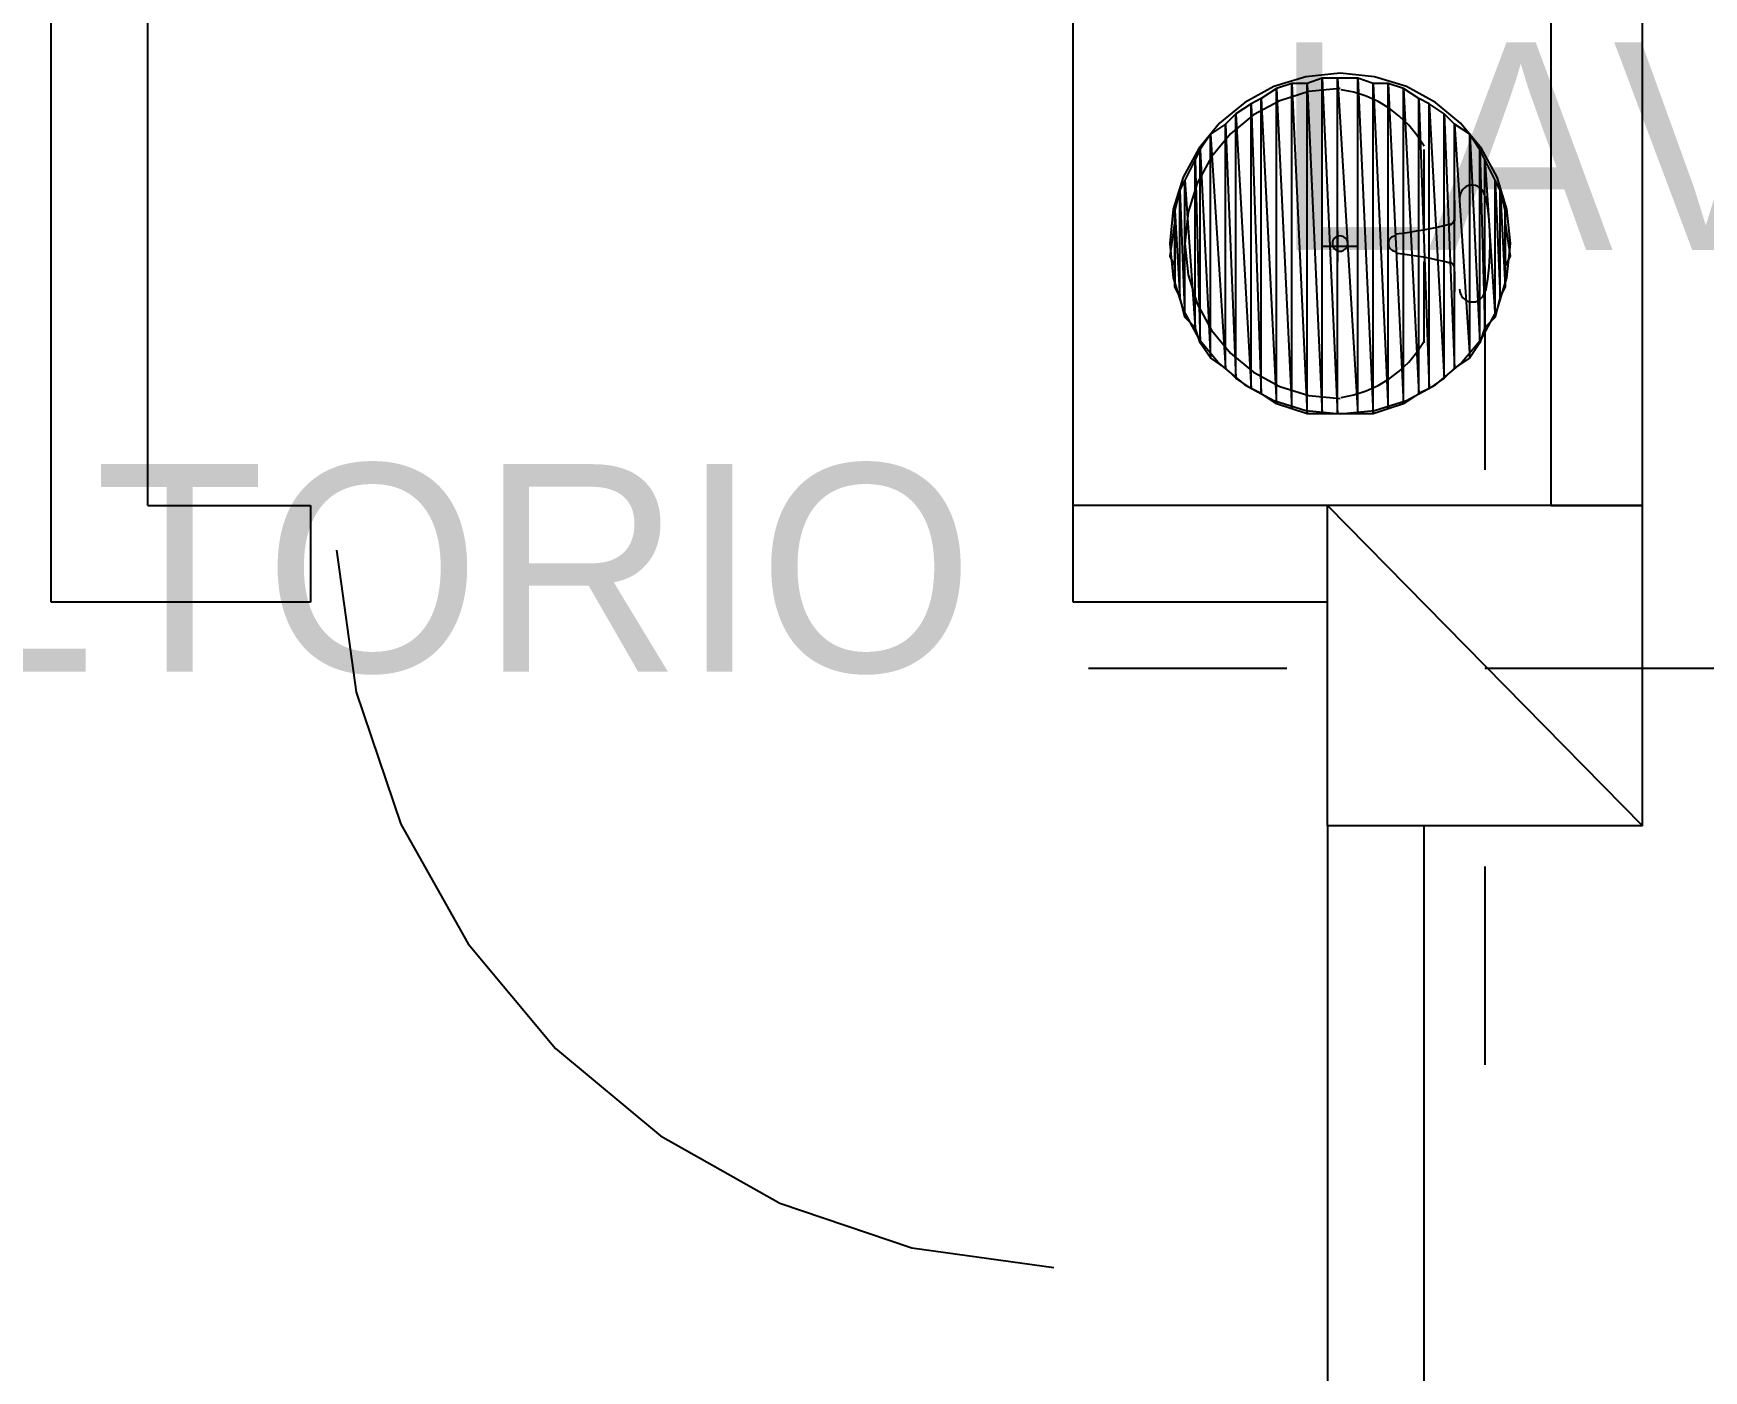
# Model space of a CAD drawing. Header units: metres. Extents: x 0 to 61, y 0 to 90.7.
# Drawn here: x 43.712 to 45.321, y 72.744 to 74.032 of the extents above; entities that cross this region are included whole.
import ezdxf

# ---------------------------------------------------------------- set-up
doc = ezdxf.new("R2010")
doc.units = ezdxf.units.M
for name, color, linetype in [('MURO_REAL', 7, 'Continuous'), ('PUERTA_REAL', 7, 'Continuous'), ('ROTULO_REAL', 7, 'Continuous')]:
    doc.layers.add(name, color=color, linetype=linetype)

msp = doc.modelspace()

# ---------------------------------------------------------------- linework, layer by layer
at = {"layer": 'MURO_REAL'}
for p, q in [((43.729, 73.4841), (43.729, 74.6449)), ((43.729, 73.4841), (43.729, 74.6449)), ((43.822, 73.5771), (43.822, 74.6449)), ((43.822, 73.5771), (43.822, 74.6449)), ((44.7135, 73.5771), (44.7135, 74.6449)), ((44.7135, 73.5771), (44.7135, 74.6449)), ((45.1739, 73.5771), (45.1739, 74.6449)), ((45.1739, 73.5771), (45.1739, 74.6449)), ((45.262, 73.5771), (45.262, 74.6449)), ((45.262, 73.5771), (45.262, 74.6449)), ((44.9241, 73.9837), (44.9094, 73.9788)), ((44.9241, 73.9837), (44.9094, 73.9788)), ((44.9241, 73.6702), (44.9241, 73.9837)), ((44.9241, 73.6702), (44.9241, 73.9837)), ((44.9241, 73.9837), (44.9388, 73.6653)), ((44.9241, 73.9837), (44.9388, 73.6653)), ((44.9388, 73.9837), (44.9241, 73.9837)), ((44.9241, 73.6702), (44.9241, 73.9837)), ((44.9241, 73.6702), (44.9241, 73.9837)), ((44.9241, 73.9837), (44.9388, 73.6653)), ((44.9241, 73.9837), (44.9388, 73.6653)), ((44.9388, 73.9837), (44.9241, 73.9837)), ((44.9535, 73.9886), (44.9388, 73.9837)), ((44.9535, 73.9886), (44.9388, 73.9837)), ((44.9388, 73.6653), (44.9388, 73.9837)), ((44.9388, 73.6653), (44.9388, 73.9837)), ((44.9388, 73.9837), (44.9535, 73.6653)), ((44.9388, 73.9837), (44.9535, 73.6653)), ((44.9388, 73.6653), (44.9388, 73.9837)), ((44.9388, 73.6653), (44.9388, 73.9837)), ((44.9388, 73.9837), (44.9535, 73.6653)), ((44.9388, 73.9837), (44.9535, 73.6653)), ((44.9535, 73.6653), (44.9535, 73.9886)), ((44.9535, 73.6653), (44.9535, 73.9886)), ((44.9535, 73.9886), (44.9682, 73.6653)), ((44.9535, 73.9886), (44.9682, 73.6653)), ((44.9682, 73.9886), (44.9535, 73.9886)), ((44.9535, 73.6653), (44.9535, 73.9886)), ((44.9535, 73.6653), (44.9535, 73.9886)), ((44.9535, 73.9886), (44.9682, 73.6653)), ((44.9535, 73.9886), (44.9682, 73.6653)), ((44.9682, 73.9886), (44.9535, 73.9886)), ((44.9682, 73.6653), (44.9682, 73.9886)), ((44.9682, 73.6653), (44.9682, 73.9886)), ((44.9682, 73.9886), (44.9878, 73.6653)), ((44.9682, 73.9886), (44.9878, 73.6653)), ((44.9878, 73.9886), (44.9682, 73.9886)), ((44.9682, 73.6653), (44.9682, 73.9886)), ((44.9682, 73.6653), (44.9682, 73.9886)), ((44.9682, 73.9886), (44.9878, 73.6653)), ((44.9682, 73.9886), (44.9878, 73.6653)), ((44.9878, 73.9886), (44.9682, 73.9886)), ((44.9878, 73.6653), (44.9878, 73.9886)), ((44.9878, 73.6653), (44.9878, 73.9886)), ((44.9878, 73.9886), (45.0024, 73.6653)), ((44.9878, 73.9886), (45.0024, 73.6653)), ((45.0024, 73.9837), (44.9878, 73.9886)), ((44.9878, 73.6653), (44.9878, 73.9886)), ((44.9878, 73.6653), (44.9878, 73.9886)), ((44.9878, 73.9886), (45.0024, 73.6653)), ((44.9878, 73.9886), (45.0024, 73.6653)), ((45.0024, 73.9837), (44.9878, 73.9886)), ((45.0024, 73.6653), (45.0024, 73.9837)), ((45.0024, 73.6653), (45.0024, 73.9837)), ((45.0024, 73.9837), (45.0171, 73.6702)), ((45.0024, 73.9837), (45.0171, 73.6702)), ((45.0171, 73.9837), (45.0024, 73.9837)), ((45.0024, 73.6653), (45.0024, 73.9837)), ((45.0024, 73.6653), (45.0024, 73.9837)), ((45.0024, 73.9837), (45.0171, 73.6702)), ((45.0024, 73.9837), (45.0171, 73.6702)), ((45.0171, 73.9837), (45.0024, 73.9837)), ((45.0171, 73.6702), (45.0171, 73.9837)), ((45.0171, 73.6702), (45.0171, 73.9837)), ((45.0171, 73.9837), (45.0318, 73.6751)), ((45.0171, 73.9837), (45.0318, 73.6751)), ((45.0318, 73.9788), (45.0171, 73.9837)), ((45.0171, 73.6702), (45.0171, 73.9837)), ((45.0171, 73.6702), (45.0171, 73.9837)), ((45.0171, 73.9837), (45.0318, 73.6751)), ((45.0171, 73.9837), (45.0318, 73.6751)), ((45.0318, 73.9788), (45.0171, 73.9837)), ((44.8947, 73.969), (44.8849, 73.9641)), ((44.8947, 73.969), (44.8849, 73.9641)), ((44.9094, 73.9788), (44.8947, 73.969)), ((44.9094, 73.9788), (44.8947, 73.969)), ((44.8947, 73.6849), (44.8947, 73.969)), ((44.8947, 73.6849), (44.8947, 73.969)), ((44.8947, 73.969), (44.9094, 73.6751)), ((44.8947, 73.969), (44.9094, 73.6751)), ((44.8947, 73.6849), (44.8947, 73.969)), ((44.8947, 73.6849), (44.8947, 73.969)), ((44.8947, 73.969), (44.9094, 73.6751)), ((44.8947, 73.969), (44.9094, 73.6751)), ((44.9094, 73.6751), (44.9094, 73.9788)), ((44.9094, 73.6751), (44.9094, 73.9788)), ((44.9094, 73.9788), (44.9241, 73.6702)), ((44.9094, 73.9788), (44.9241, 73.6702)), ((44.9094, 73.6751), (44.9094, 73.9788)), ((44.9094, 73.6751), (44.9094, 73.9788)), ((44.9094, 73.9788), (44.9241, 73.6702)), ((44.9094, 73.9788), (44.9241, 73.6702)), ((45.0318, 73.6751), (45.0318, 73.9788)), ((45.0318, 73.6751), (45.0318, 73.9788)), ((45.0318, 73.9788), (45.0465, 73.6849)), ((45.0318, 73.9788), (45.0465, 73.6849)), ((45.0465, 73.969), (45.0318, 73.9788)), ((45.0318, 73.6751), (45.0318, 73.9788)), ((45.0318, 73.6751), (45.0318, 73.9788)), ((45.0318, 73.9788), (45.0465, 73.6849)), ((45.0318, 73.9788), (45.0465, 73.6849)), ((45.0465, 73.969), (45.0318, 73.9788)), ((45.0465, 73.6849), (45.0465, 73.969)), ((45.0465, 73.6849), (45.0465, 73.969)), ((45.0465, 73.969), (45.0563, 73.6898)), ((45.0465, 73.969), (45.0563, 73.6898)), ((45.0563, 73.9641), (45.0465, 73.969)), ((45.0465, 73.6849), (45.0465, 73.969)), ((45.0465, 73.6849), (45.0465, 73.969)), ((45.0465, 73.969), (45.0563, 73.6898)), ((45.0465, 73.969), (45.0563, 73.6898)), ((45.0563, 73.9641), (45.0465, 73.969)), ((44.8702, 73.9543), (44.8604, 73.9445)), ((44.8702, 73.9543), (44.8604, 73.9445)), ((44.8849, 73.9641), (44.8702, 73.9543)), ((44.8849, 73.9641), (44.8702, 73.9543)), ((44.8702, 73.6996), (44.8702, 73.9543)), ((44.8702, 73.6996), (44.8702, 73.9543)), ((44.8702, 73.9543), (44.8849, 73.6898)), ((44.8702, 73.9543), (44.8849, 73.6898)), ((44.8702, 73.6996), (44.8702, 73.9543)), ((44.8702, 73.6996), (44.8702, 73.9543)), ((44.8702, 73.9543), (44.8849, 73.6898)), ((44.8702, 73.9543), (44.8849, 73.6898)), ((44.8849, 73.6898), (44.8849, 73.9641)), ((44.8849, 73.6898), (44.8849, 73.9641)), ((44.8849, 73.9641), (44.8947, 73.6849)), ((44.8849, 73.9641), (44.8947, 73.6849)), ((44.8849, 73.6898), (44.8849, 73.9641)), ((44.8849, 73.6898), (44.8849, 73.9641)), ((44.8849, 73.9641), (44.8947, 73.6849)), ((44.8849, 73.9641), (44.8947, 73.6849)), ((45.0563, 73.6898), (45.0563, 73.9641)), ((45.0563, 73.6898), (45.0563, 73.9641)), ((45.0563, 73.9641), (45.071, 73.6996)), ((45.0563, 73.9641), (45.071, 73.6996)), ((45.071, 73.9543), (45.0563, 73.9641)), ((45.0563, 73.6898), (45.0563, 73.9641)), ((45.0563, 73.6898), (45.0563, 73.9641)), ((45.0563, 73.9641), (45.071, 73.6996)), ((45.0563, 73.9641), (45.071, 73.6996)), ((45.071, 73.9543), (45.0563, 73.9641)), ((45.071, 73.6996), (45.071, 73.9543)), ((45.071, 73.6996), (45.071, 73.9543)), ((45.071, 73.9543), (45.0808, 73.7094)), ((45.071, 73.9543), (45.0808, 73.7094)), ((45.0808, 73.9445), (45.071, 73.9543)), ((45.071, 73.6996), (45.071, 73.9543)), ((45.071, 73.6996), (45.071, 73.9543)), ((45.071, 73.9543), (45.0808, 73.7094)), ((45.071, 73.9543), (45.0808, 73.7094)), ((45.0808, 73.9445), (45.071, 73.9543)), ((44.8457, 73.9347), (44.8359, 73.92)), ((44.8457, 73.9347), (44.8359, 73.92)), ((44.8604, 73.9445), (44.8457, 73.9347)), ((44.8604, 73.9445), (44.8457, 73.9347)), ((44.8457, 73.7192), (44.8457, 73.9347)), ((44.8457, 73.7192), (44.8457, 73.9347)), ((44.8457, 73.9347), (44.8604, 73.7094)), ((44.8457, 73.9347), (44.8604, 73.7094)), ((44.8457, 73.7192), (44.8457, 73.9347)), ((44.8457, 73.7192), (44.8457, 73.9347)), ((44.8457, 73.9347), (44.8604, 73.7094)), ((44.8457, 73.9347), (44.8604, 73.7094)), ((44.8604, 73.7094), (44.8604, 73.9445)), ((44.8604, 73.7094), (44.8604, 73.9445)), ((44.8604, 73.9445), (44.8702, 73.6996)), ((44.8604, 73.9445), (44.8702, 73.6996)), ((44.8604, 73.7094), (44.8604, 73.9445)), ((44.8604, 73.7094), (44.8604, 73.9445)), ((44.8604, 73.9445), (44.8702, 73.6996)), ((44.8604, 73.9445), (44.8702, 73.6996)), ((45.0808, 73.7094), (45.0808, 73.9445)), ((45.0808, 73.7094), (45.0808, 73.9445)), ((45.0808, 73.9445), (45.0955, 73.7192)), ((45.0808, 73.9445), (45.0955, 73.7192)), ((45.0955, 73.9347), (45.0808, 73.9445)), ((45.0808, 73.7094), (45.0808, 73.9445)), ((45.0808, 73.7094), (45.0808, 73.9445)), ((45.0808, 73.9445), (45.0955, 73.7192)), ((45.0808, 73.9445), (45.0955, 73.7192)), ((45.0955, 73.9347), (45.0808, 73.9445)), ((45.0955, 73.7192), (45.0955, 73.9347)), ((45.0955, 73.7192), (45.0955, 73.9347)), ((45.0955, 73.9347), (45.1053, 73.7339)), ((45.0955, 73.9347), (45.1053, 73.7339)), ((45.1053, 73.92), (45.0955, 73.9347)), ((45.0955, 73.7192), (45.0955, 73.9347)), ((45.0955, 73.7192), (45.0955, 73.9347)), ((45.0955, 73.9347), (45.1053, 73.7339)), ((45.0955, 73.9347), (45.1053, 73.7339)), ((45.1053, 73.92), (45.0955, 73.9347)), ((44.8359, 73.92), (44.831, 73.9102)), ((44.8359, 73.92), (44.831, 73.9102)), ((44.8359, 73.7339), (44.8359, 73.92)), ((44.8359, 73.7339), (44.8359, 73.92)), ((44.8359, 73.92), (44.8457, 73.7192)), ((44.8359, 73.92), (44.8457, 73.7192)), ((44.8359, 73.7339), (44.8359, 73.92)), ((44.8359, 73.7339), (44.8359, 73.92)), ((44.8359, 73.92), (44.8457, 73.7192)), ((44.8359, 73.92), (44.8457, 73.7192)), ((45.0514, 73.92), (45.0514, 73.8416)), ((45.0514, 73.92), (45.0514, 73.8416)), ((45.1053, 73.7339), (45.1053, 73.92)), ((45.1053, 73.7339), (45.1053, 73.92)), ((45.1053, 73.92), (45.1102, 73.7486)), ((45.1053, 73.92), (45.1102, 73.7486)), ((45.1102, 73.9102), (45.1053, 73.92)), ((45.1053, 73.7339), (45.1053, 73.92)), ((45.1053, 73.7339), (45.1053, 73.92)), ((45.1053, 73.92), (45.1102, 73.7486)), ((45.1053, 73.92), (45.1102, 73.7486)), ((45.1102, 73.9102), (45.1053, 73.92)), ((44.831, 73.9102), (44.8212, 73.8906)), ((44.831, 73.9102), (44.8212, 73.8906)), ((44.831, 73.7486), (44.831, 73.9102)), ((44.831, 73.7486), (44.831, 73.9102)), ((44.831, 73.9102), (44.8359, 73.7339)), ((44.831, 73.9102), (44.8359, 73.7339)), ((44.831, 73.7486), (44.831, 73.9102)), ((44.831, 73.7486), (44.831, 73.9102)), ((44.831, 73.9102), (44.8359, 73.7339)), ((44.831, 73.9102), (44.8359, 73.7339)), ((45.1102, 73.7486), (45.1102, 73.9102)), ((45.1102, 73.7486), (45.1102, 73.9102)), ((45.1102, 73.9102), (45.12, 73.7584)), ((45.1102, 73.9102), (45.12, 73.7584)), ((45.12, 73.8906), (45.1102, 73.9102)), ((45.1102, 73.7486), (45.1102, 73.9102)), ((45.1102, 73.7486), (45.1102, 73.9102)), ((45.1102, 73.9102), (45.12, 73.7584)), ((45.1102, 73.9102), (45.12, 73.7584)), ((45.12, 73.8906), (45.1102, 73.9102)), ((44.8212, 73.8906), (44.8163, 73.8808)), ((44.8212, 73.8906), (44.8163, 73.8808)), ((44.8212, 73.7584), (44.8212, 73.8906)), ((44.8212, 73.7584), (44.8212, 73.8906)), ((44.8212, 73.8906), (44.831, 73.7486)), ((44.8212, 73.8906), (44.831, 73.7486)), ((44.8212, 73.7584), (44.8212, 73.8906)), ((44.8212, 73.7584), (44.8212, 73.8906)), ((44.8212, 73.8906), (44.831, 73.7486)), ((44.8212, 73.8906), (44.831, 73.7486)), ((45.12, 73.7584), (45.12, 73.8906)), ((45.12, 73.7584), (45.12, 73.8906)), ((45.12, 73.8906), (45.1249, 73.778)), ((45.12, 73.8906), (45.1249, 73.778)), ((45.1249, 73.8808), (45.12, 73.8906)), ((45.12, 73.7584), (45.12, 73.8906)), ((45.12, 73.7584), (45.12, 73.8906)), ((45.12, 73.8906), (45.1249, 73.778)), ((45.12, 73.8906), (45.1249, 73.778)), ((45.1249, 73.8808), (45.12, 73.8906)), ((44.8163, 73.8808), (44.8114, 73.8612)), ((44.8163, 73.8808), (44.8114, 73.8612)), ((44.8163, 73.778), (44.8163, 73.8808)), ((44.8163, 73.778), (44.8163, 73.8808)), ((44.8163, 73.8808), (44.8212, 73.7584)), ((44.8163, 73.8808), (44.8212, 73.7584)), ((44.8163, 73.778), (44.8163, 73.8808)), ((44.8163, 73.778), (44.8163, 73.8808)), ((44.8163, 73.8808), (44.8212, 73.7584)), ((44.8163, 73.8808), (44.8212, 73.7584)), ((45.0808, 73.871), (45.0808, 73.8514)), ((45.0808, 73.871), (45.0808, 73.8514)), ((45.1249, 73.778), (45.1249, 73.8808)), ((45.1249, 73.778), (45.1249, 73.8808)), ((45.1249, 73.8808), (45.1298, 73.7878)), ((45.1249, 73.8808), (45.1298, 73.7878)), ((45.1298, 73.8612), (45.1249, 73.8808)), ((45.1249, 73.778), (45.1249, 73.8808)), ((45.1249, 73.778), (45.1249, 73.8808)), ((45.1249, 73.8808), (45.1298, 73.7878)), ((45.1249, 73.8808), (45.1298, 73.7878)), ((45.1298, 73.8612), (45.1249, 73.8808)), ((44.8114, 73.7878), (44.8114, 73.8612)), ((44.8114, 73.8612), (44.8114, 73.8514)), ((44.8114, 73.7878), (44.8114, 73.8612)), ((44.8114, 73.8612), (44.8163, 73.778)), ((44.8114, 73.8612), (44.8163, 73.778)), ((44.8114, 73.7878), (44.8114, 73.8612)), ((44.8114, 73.8612), (44.8114, 73.8514)), ((44.8114, 73.7878), (44.8114, 73.8612)), ((44.8114, 73.8612), (44.8163, 73.778)), ((44.8114, 73.8612), (44.8163, 73.778)), ((45.1298, 73.7878), (45.1298, 73.8612)), ((45.1298, 73.8612), (45.1298, 73.8514)), ((45.1298, 73.8073), (45.1298, 73.8612)), ((45.1298, 73.8612), (45.1298, 73.7878)), ((45.1298, 73.8073), (45.1298, 73.8612)), ((45.1298, 73.7878), (45.1298, 73.8612)), ((45.1298, 73.8612), (45.1298, 73.8514)), ((45.1298, 73.8073), (45.1298, 73.8612)), ((45.1298, 73.8612), (45.1298, 73.7878)), ((45.1298, 73.8073), (45.1298, 73.8612)), ((44.8114, 73.8514), (44.8065, 73.8171)), ((44.8114, 73.8514), (44.8065, 73.8171)), ((44.8114, 73.8073), (44.8114, 73.8514)), ((44.8114, 73.8073), (44.8114, 73.8514)), ((44.8114, 73.8514), (44.8114, 73.7878)), ((44.8114, 73.8514), (44.8114, 73.7878)), ((44.8114, 73.8073), (44.8114, 73.8514)), ((44.8114, 73.8073), (44.8114, 73.8514)), ((44.8114, 73.8514), (44.8114, 73.7878)), ((44.8114, 73.8514), (44.8114, 73.7878)), ((44.9682, 73.8416), (44.9682, 73.8122)), ((44.9682, 73.8416), (44.9682, 73.8122)), ((45.1298, 73.8514), (45.1298, 73.8073)), ((45.1298, 73.8514), (45.1298, 73.8073)), ((45.1347, 73.8171), (45.1298, 73.8514)), ((45.1298, 73.8514), (45.1298, 73.8073)), ((45.1298, 73.8514), (45.1298, 73.8073)), ((45.1347, 73.8171), (45.1298, 73.8514)), ((44.9535, 73.8269), (44.9878, 73.8269)), ((44.9535, 73.8269), (44.9878, 73.8269)), ((45.1347, 73.8269), (45.1347, 73.8269)), ((45.1347, 73.8269), (45.1347, 73.8269)), ((44.8065, 73.8171), (44.8114, 73.8073)), ((44.8065, 73.8171), (44.8114, 73.8073)), ((44.8114, 73.7878), (44.8114, 73.8073)), ((44.8114, 73.7878), (44.8114, 73.8073)), ((45.0514, 73.8122), (45.0514, 73.7339)), ((45.0514, 73.8122), (45.0514, 73.7339)), ((45.1102, 73.8073), (45.1102, 73.6114)), ((45.1102, 73.8073), (45.1102, 73.6114)), ((45.1298, 73.8073), (45.1347, 73.8171)), ((45.1298, 73.8073), (45.1347, 73.8171)), ((45.1298, 73.7878), (45.1298, 73.8073)), ((45.1298, 73.7878), (45.1298, 73.8073)), ((45.0808, 73.8024), (45.0808, 73.7829)), ((45.0808, 73.8024), (45.0808, 73.7829)), ((44.8163, 73.778), (44.8114, 73.7878)), ((44.8163, 73.778), (44.8114, 73.7878)), ((44.8212, 73.7584), (44.8163, 73.778)), ((44.8212, 73.7584), (44.8163, 73.778)), ((45.1249, 73.778), (45.12, 73.7584)), ((45.1249, 73.778), (45.12, 73.7584)), ((45.1298, 73.7878), (45.1249, 73.778)), ((45.1298, 73.7878), (45.1249, 73.778)), ((44.831, 73.7486), (44.8212, 73.7584)), ((44.831, 73.7486), (44.8212, 73.7584)), ((45.12, 73.7584), (45.1102, 73.7486)), ((45.12, 73.7584), (45.1102, 73.7486)), ((44.8359, 73.7339), (44.831, 73.7486)), ((44.8359, 73.7339), (44.831, 73.7486)), ((45.1102, 73.7486), (45.1053, 73.7339)), ((45.1102, 73.7486), (45.1053, 73.7339)), ((44.8457, 73.7192), (44.8359, 73.7339)), ((44.8457, 73.7192), (44.8359, 73.7339)), ((45.1053, 73.7339), (45.0955, 73.7192)), ((45.1053, 73.7339), (45.0955, 73.7192)), ((44.8604, 73.7094), (44.8457, 73.7192)), ((44.8604, 73.7094), (44.8457, 73.7192)), ((44.8702, 73.6996), (44.8604, 73.7094)), ((44.8702, 73.6996), (44.8604, 73.7094)), ((45.0808, 73.7094), (45.071, 73.6996)), ((45.0808, 73.7094), (45.071, 73.6996)), ((45.0955, 73.7192), (45.0808, 73.7094)), ((45.0955, 73.7192), (45.0808, 73.7094)), ((44.8849, 73.6898), (44.8702, 73.6996)), ((44.8849, 73.6898), (44.8702, 73.6996)), ((45.071, 73.6996), (45.0563, 73.6898)), ((45.071, 73.6996), (45.0563, 73.6898)), ((44.8947, 73.6849), (44.8849, 73.6898)), ((44.8947, 73.6849), (44.8849, 73.6898)), ((44.9094, 73.6751), (44.8947, 73.6849)), ((44.9094, 73.6751), (44.8947, 73.6849)), ((45.0465, 73.6849), (45.0318, 73.6751)), ((45.0465, 73.6849), (45.0318, 73.6751)), ((45.0563, 73.6898), (45.0465, 73.6849)), ((45.0563, 73.6898), (45.0465, 73.6849)), ((44.9241, 73.6702), (44.9094, 73.6751)), ((44.9241, 73.6702), (44.9094, 73.6751)), ((44.9388, 73.6653), (44.9241, 73.6702)), ((44.9388, 73.6653), (44.9241, 73.6702)), ((44.9535, 73.6653), (44.9388, 73.6653)), ((44.9535, 73.6653), (44.9388, 73.6653)), ((44.9682, 73.6653), (44.9535, 73.6653)), ((44.9682, 73.6653), (44.9535, 73.6653)), ((44.9878, 73.6653), (44.9682, 73.6653)), ((44.9878, 73.6653), (44.9682, 73.6653)), ((45.0024, 73.6653), (44.9878, 73.6653)), ((45.0024, 73.6653), (44.9878, 73.6653)), ((45.0171, 73.6702), (45.0024, 73.6653)), ((45.0171, 73.6702), (45.0024, 73.6653)), ((45.0318, 73.6751), (45.0171, 73.6702)), ((45.0318, 73.6751), (45.0171, 73.6702)), ((43.822, 73.5771), (43.9788, 73.5771)), ((43.9788, 73.5771), (43.9788, 73.4841)), ((44.9584, 73.5771), (44.7135, 73.5771)), ((44.7135, 73.4841), (44.7135, 73.5771)), ((44.9584, 73.5771), (44.7135, 73.5771)), ((44.7135, 73.4841), (44.7135, 73.5771)), ((45.262, 73.5771), (44.9584, 73.5771)), ((44.9584, 73.5771), (45.262, 73.2686)), ((44.9584, 73.5771), (45.262, 73.2686)), ((44.9584, 73.2686), (44.9584, 73.5771)), ((44.9584, 73.4841), (44.9584, 73.5771)), ((45.262, 73.5771), (44.9584, 73.5771)), ((44.9584, 73.5771), (45.262, 73.2686)), ((44.9584, 73.5771), (45.262, 73.2686)), ((44.9584, 73.2686), (44.9584, 73.5771)), ((44.9584, 73.4841), (44.9584, 73.5771)), ((45.1739, 73.5771), (45.262, 73.5771)), ((45.1739, 73.5771), (45.262, 73.5771)), ((45.262, 73.2686), (45.262, 73.5771)), ((45.262, 73.2686), (45.262, 73.5771)), ((43.9788, 73.4841), (43.729, 73.4841)), ((44.9584, 73.4841), (44.7135, 73.4841)), ((44.9584, 73.4841), (44.7135, 73.4841)), ((44.7282, 73.4204), (44.9192, 73.4204)), ((44.7282, 73.4204), (44.9192, 73.4204)), ((45.1102, 73.4204), (45.1102, 73.4204)), ((45.1102, 73.4204), (45.1102, 73.4204)), ((45.1102, 73.4204), (45.3012, 73.4204)), ((45.1102, 73.4204), (45.1102, 73.4204)), ((45.1102, 73.4204), (45.1102, 73.4204)), ((45.1102, 73.4204), (45.3012, 73.4204)), ((45.3012, 73.4204), (45.4922, 73.4204)), ((45.3012, 73.4204), (45.4922, 73.4204)), ((45.262, 73.2686), (44.9584, 73.2686)), ((44.9584, 73.2686), (44.9584, 71.0498)), ((45.262, 73.2686), (44.9584, 73.2686)), ((44.9584, 73.2686), (44.9584, 71.0498)), ((45.0514, 73.2686), (45.0514, 71.0498)), ((45.0514, 73.2686), (45.0514, 71.0498)), ((45.1102, 73.2294), (45.1102, 73.0384)), ((45.1102, 73.2294), (45.1102, 73.0384))]:
    msp.add_line(p, q, dxfattribs=at)
at = {"layer": 'PUERTA_REAL'}
for points in [[(44.9706, 73.9935), (44.9375, 73.9901), (44.9067, 73.9806), (44.8789, 73.9654), (44.8546, 73.9454), (44.8346, 73.9211), (44.8194, 73.8933), (44.8099, 73.8625), (44.8065, 73.8294)], [(44.9706, 73.9935), (44.9375, 73.9901), (44.9067, 73.9806), (44.8789, 73.9654), (44.8546, 73.9454), (44.8346, 73.9211), (44.8194, 73.8933), (44.8099, 73.8625), (44.8065, 73.8294)], [(45.1347, 73.8294), (45.1314, 73.8625), (45.1218, 73.8933), (45.1067, 73.9211), (45.0866, 73.9454), (45.0624, 73.9654), (45.0345, 73.9806), (45.0037, 73.9901), (44.9706, 73.9935)], [(45.1347, 73.8294), (45.1314, 73.8625), (45.1218, 73.8933), (45.1067, 73.9211), (45.0866, 73.9454), (45.0624, 73.9654), (45.0345, 73.9806), (45.0037, 73.9901), (44.9706, 73.9935)], [(44.9706, 73.9788), (44.9405, 73.9757), (44.9125, 73.967), (44.8871, 73.9533), (44.865, 73.935), (44.8467, 73.9129), (44.833, 73.8875), (44.8243, 73.8595), (44.8212, 73.8294)], [(44.9706, 73.9788), (44.9405, 73.9757), (44.9125, 73.967), (44.8871, 73.9533), (44.865, 73.935), (44.8467, 73.9129), (44.833, 73.8875), (44.8243, 73.8595), (44.8212, 73.8294)], [(45.0516, 73.9233), (45.0447, 73.9339), (45.0367, 73.9435), (45.0277, 73.9522), (45.0179, 73.9597), (45.0073, 73.9661), (44.9959, 73.9713), (44.984, 73.9751), (44.9716, 73.9776)], [(45.0516, 73.9233), (45.0447, 73.9339), (45.0367, 73.9435), (45.0277, 73.9522), (45.0179, 73.9597), (45.0073, 73.9661), (44.9959, 73.9713), (44.984, 73.9751), (44.9716, 73.9776)], [(45.0965, 73.8856), (45.0943, 73.8852), (45.0922, 73.8843), (45.0904, 73.8831), (45.0888, 73.8816), (45.0875, 73.8799), (45.0865, 73.8779), (45.0859, 73.8757), (45.0857, 73.8735)], [(45.0965, 73.8856), (45.0943, 73.8852), (45.0922, 73.8843), (45.0904, 73.8831), (45.0888, 73.8816), (45.0875, 73.8799), (45.0865, 73.8779), (45.0859, 73.8757), (45.0857, 73.8735)], [(45.1099, 73.8763), (45.1091, 73.8785), (45.108, 73.8804), (45.1066, 73.8821), (45.105, 73.8835), (45.1031, 73.8846), (45.101, 73.8853), (45.0988, 73.8857), (45.0965, 73.8856)], [(45.1099, 73.8763), (45.1091, 73.8785), (45.108, 73.8804), (45.1066, 73.8821), (45.105, 73.8835), (45.1031, 73.8846), (45.101, 73.8853), (45.0988, 73.8857), (45.0965, 73.8856)], [(45.1111, 73.7837), (45.1128, 73.7951), (45.1141, 73.8065), (45.1149, 73.8179), (45.1151, 73.8294), (45.1149, 73.8408), (45.1141, 73.8523), (45.1128, 73.8637), (45.1111, 73.8751)], [(45.1111, 73.7837), (45.1128, 73.7951), (45.1141, 73.8065), (45.1149, 73.8179), (45.1151, 73.8294), (45.1149, 73.8408), (45.1141, 73.8523), (45.1128, 73.8637), (45.1111, 73.8751)], [(45.0758, 73.8469), (45.0768, 73.8473), (45.0778, 73.848), (45.0787, 73.8487), (45.0794, 73.8496), (45.08, 73.8505), (45.0805, 73.8516), (45.0807, 73.8527), (45.0808, 73.8539)], [(45.0758, 73.8469), (45.0768, 73.8473), (45.0778, 73.848), (45.0787, 73.8487), (45.0794, 73.8496), (45.08, 73.8505), (45.0805, 73.8516), (45.0807, 73.8527), (45.0808, 73.8539)], [(44.9706, 73.8367), (44.9691, 73.8366), (44.9678, 73.8362), (44.9665, 73.8355), (44.9654, 73.8346), (44.9645, 73.8335), (44.9638, 73.8322), (44.9634, 73.8309), (44.9633, 73.8294)], [(44.9706, 73.8367), (44.9691, 73.8366), (44.9678, 73.8362), (44.9665, 73.8355), (44.9654, 73.8346), (44.9645, 73.8335), (44.9638, 73.8322), (44.9634, 73.8309), (44.9633, 73.8294)], [(44.978, 73.8294), (44.9778, 73.8309), (44.9774, 73.8322), (44.9767, 73.8335), (44.9758, 73.8346), (44.9747, 73.8355), (44.9735, 73.8362), (44.9721, 73.8366), (44.9706, 73.8367)], [(44.978, 73.8294), (44.9778, 73.8309), (44.9774, 73.8322), (44.9767, 73.8335), (44.9758, 73.8346), (44.9747, 73.8355), (44.9735, 73.8362), (44.9721, 73.8366), (44.9706, 73.8367)], [(45.0251, 73.8367), (45.024, 73.8367), (45.023, 73.8366), (45.0221, 73.8363), (45.0211, 73.8359), (45.0203, 73.8354), (45.0195, 73.8348), (45.0188, 73.8341), (45.0182, 73.8332)], [(45.0251, 73.8367), (45.024, 73.8367), (45.023, 73.8366), (45.0221, 73.8363), (45.0211, 73.8359), (45.0203, 73.8354), (45.0195, 73.8348), (45.0188, 73.8341), (45.0182, 73.8332)], [(45.0241, 73.8388), (45.0308, 73.8395), (45.0376, 73.8404), (45.0443, 73.8415), (45.051, 73.8426), (45.0577, 73.8439), (45.0643, 73.8453), (45.071, 73.8468), (45.0776, 73.8484)], [(45.0241, 73.8388), (45.0308, 73.8395), (45.0376, 73.8404), (45.0443, 73.8415), (45.051, 73.8426), (45.0577, 73.8439), (45.0643, 73.8453), (45.071, 73.8468), (45.0776, 73.8484)], [(44.8065, 73.8294), (44.8099, 73.7963), (44.8194, 73.7655), (44.8346, 73.7376), (44.8546, 73.7134), (44.8789, 73.6933), (44.9067, 73.6782), (44.9375, 73.6686), (44.9706, 73.6653)], [(44.8065, 73.8294), (44.8099, 73.7963), (44.8194, 73.7655), (44.8346, 73.7376), (44.8546, 73.7134), (44.8789, 73.6933), (44.9067, 73.6782), (44.9375, 73.6686), (44.9706, 73.6653)], [(44.8212, 73.8294), (44.8243, 73.7993), (44.833, 73.7712), (44.8467, 73.7459), (44.865, 73.7238), (44.8871, 73.7055), (44.9125, 73.6917), (44.9405, 73.683), (44.9706, 73.68)], [(44.8212, 73.8294), (44.8243, 73.7993), (44.833, 73.7712), (44.8467, 73.7459), (44.865, 73.7238), (44.8871, 73.7055), (44.9125, 73.6917), (44.9405, 73.683), (44.9706, 73.68)], [(44.9633, 73.8294), (44.9634, 73.8279), (44.9638, 73.8265), (44.9645, 73.8253), (44.9654, 73.8242), (44.9665, 73.8233), (44.9678, 73.8226), (44.9691, 73.8222), (44.9706, 73.822)], [(44.9633, 73.8294), (44.9634, 73.8279), (44.9638, 73.8265), (44.9645, 73.8253), (44.9654, 73.8242), (44.9665, 73.8233), (44.9678, 73.8226), (44.9691, 73.8222), (44.9706, 73.822)], [(44.9706, 73.6653), (45.0037, 73.6686), (45.0345, 73.6782), (45.0624, 73.6933), (45.0866, 73.7134), (45.1067, 73.7376), (45.1218, 73.7655), (45.1314, 73.7963), (45.1347, 73.8294)], [(44.9706, 73.822), (44.9721, 73.8222), (44.9735, 73.8226), (44.9747, 73.8233), (44.9758, 73.8242), (44.9767, 73.8253), (44.9774, 73.8265), (44.9778, 73.8279), (44.978, 73.8294)], [(44.9706, 73.6653), (45.0037, 73.6686), (45.0345, 73.6782), (45.0624, 73.6933), (45.0866, 73.7134), (45.1067, 73.7376), (45.1218, 73.7655), (45.1314, 73.7963), (45.1347, 73.8294)], [(44.9706, 73.822), (44.9721, 73.8222), (44.9735, 73.8226), (44.9747, 73.8233), (44.9758, 73.8242), (44.9767, 73.8253), (44.9774, 73.8265), (44.9778, 73.8279), (44.978, 73.8294)], [(45.0182, 73.8332), (45.0177, 73.8323), (45.0174, 73.8314), (45.0172, 73.8304), (45.0171, 73.8294), (45.0172, 73.8284), (45.0174, 73.8274), (45.0177, 73.8265), (45.0182, 73.8256)], [(45.0182, 73.8332), (45.0177, 73.8323), (45.0174, 73.8314), (45.0172, 73.8304), (45.0171, 73.8294), (45.0172, 73.8284), (45.0174, 73.8274), (45.0177, 73.8265), (45.0182, 73.8256)], [(45.0182, 73.8256), (45.0188, 73.8247), (45.0195, 73.824), (45.0203, 73.8234), (45.0211, 73.8228), (45.0221, 73.8225), (45.023, 73.8222), (45.024, 73.8221), (45.0251, 73.8221)], [(45.0182, 73.8256), (45.0188, 73.8247), (45.0195, 73.824), (45.0203, 73.8234), (45.0211, 73.8228), (45.0221, 73.8225), (45.023, 73.8222), (45.024, 73.8221), (45.0251, 73.8221)], [(45.0776, 73.8103), (45.071, 73.812), (45.0643, 73.8135), (45.0577, 73.8149), (45.051, 73.8162), (45.0443, 73.8173), (45.0376, 73.8183), (45.0308, 73.8192), (45.0241, 73.82)], [(45.0776, 73.8103), (45.071, 73.812), (45.0643, 73.8135), (45.0577, 73.8149), (45.051, 73.8162), (45.0443, 73.8173), (45.0376, 73.8183), (45.0308, 73.8192), (45.0241, 73.82)], [(45.0808, 73.8049), (45.0807, 73.8061), (45.0805, 73.8072), (45.08, 73.8082), (45.0794, 73.8092), (45.0787, 73.8101), (45.0778, 73.8108), (45.0768, 73.8114), (45.0758, 73.8119)], [(45.0808, 73.8049), (45.0807, 73.8061), (45.0805, 73.8072), (45.08, 73.8082), (45.0794, 73.8092), (45.0787, 73.8101), (45.0778, 73.8108), (45.0768, 73.8114), (45.0758, 73.8119)], [(45.0857, 73.7853), (45.0859, 73.783), (45.0865, 73.7809), (45.0875, 73.7789), (45.0888, 73.7772), (45.0904, 73.7757), (45.0922, 73.7745), (45.0943, 73.7736), (45.0965, 73.7731)], [(45.0857, 73.7853), (45.0859, 73.783), (45.0865, 73.7809), (45.0875, 73.7789), (45.0888, 73.7772), (45.0904, 73.7757), (45.0922, 73.7745), (45.0943, 73.7736), (45.0965, 73.7731)], [(45.0965, 73.7731), (45.0988, 73.7731), (45.101, 73.7734), (45.1031, 73.7742), (45.105, 73.7753), (45.1066, 73.7767), (45.108, 73.7784), (45.1091, 73.7803), (45.1099, 73.7825)], [(45.0965, 73.7731), (45.0988, 73.7731), (45.101, 73.7734), (45.1031, 73.7742), (45.105, 73.7753), (45.1066, 73.7767), (45.108, 73.7784), (45.1091, 73.7803), (45.1099, 73.7825)], [(44.9716, 73.6811), (44.984, 73.6836), (44.9959, 73.6875), (45.0073, 73.6927), (45.0179, 73.6991), (45.0277, 73.7066), (45.0367, 73.7152), (45.0447, 73.7249), (45.0516, 73.7355)], [(44.9716, 73.6811), (44.984, 73.6836), (44.9959, 73.6875), (45.0073, 73.6927), (45.0179, 73.6991), (45.0277, 73.7066), (45.0367, 73.7152), (45.0447, 73.7249), (45.0516, 73.7355)], [(44.0039, 73.534), (44.0228, 73.3974), (44.0659, 73.2702), (44.1308, 73.155), (44.2149, 73.054), (44.3158, 72.97), (44.431, 72.9051), (44.5582, 72.862), (44.6948, 72.8431)], [(44.0039, 73.534), (44.0228, 73.3974), (44.0659, 73.2702), (44.1308, 73.155), (44.2149, 73.054), (44.3158, 72.97), (44.431, 72.9051), (44.5582, 72.862), (44.6948, 72.8431)]]:
    msp.add_lwpolyline(points, dxfattribs=at)

# ---------------------------------------------------------------- texts
at = {"layer": 'ROTULO_REAL'}
for s, p in [('LAV02', (44.9065, 73.8231)), ('LAV02', (44.9065, 73.8231)), ('CONSULTORIO', (42.6565, 73.4169)), ('CONSULTORIO', (42.6565, 73.4169))]:
    msp.add_text(s, height=0.2, dxfattribs=at).set_placement(p)

doc.saveas('drawing.dxf')
